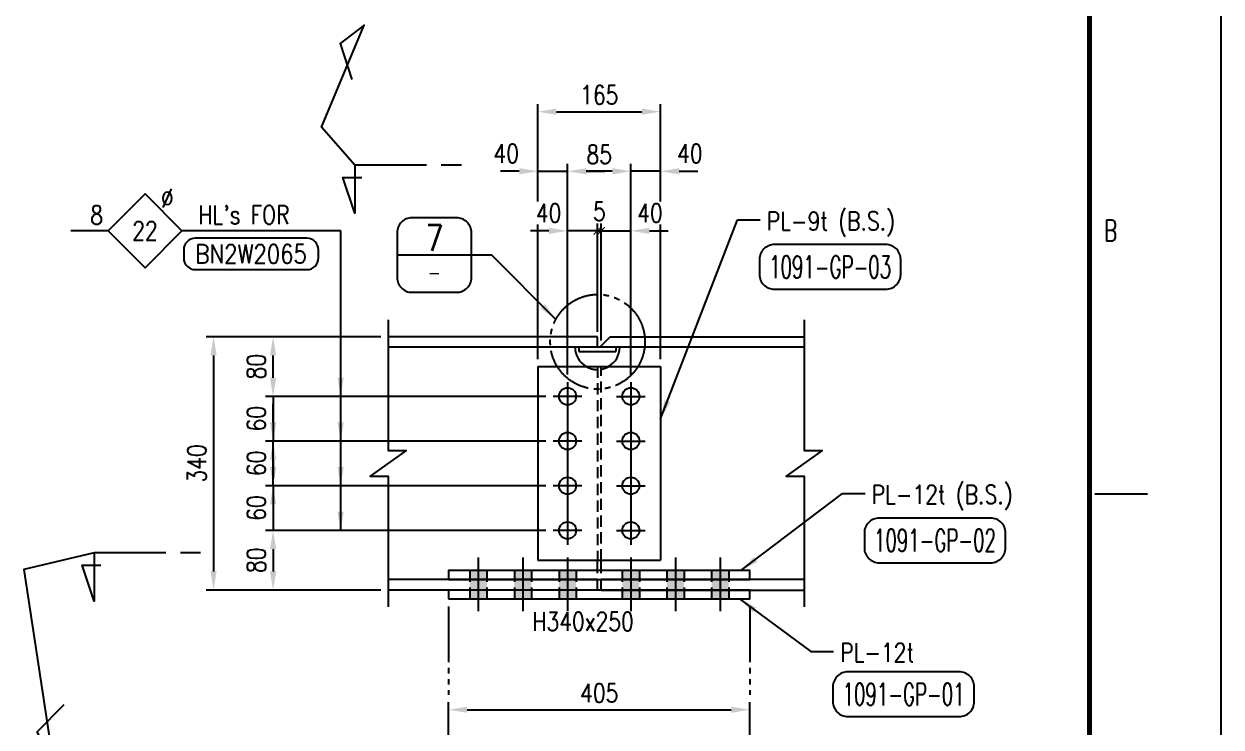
# Model space of a CAD drawing. Header units: millimetres. Extents: x 0 to 232280, y -26939 to 23794.
# Drawn here: x 82687 to 89121, y -10487 to -6711 of the extents above; entities that cross this region are included whole.
import ezdxf
from ezdxf.enums import TextEntityAlignment as Align

# ---------------------------------------------------------------- set-up
doc = ezdxf.new("R2010")
doc.units = ezdxf.units.MM
doc.header["$LTSCALE"] = 30
for name, pattern in [('JNK-CENTER', [34, 30, -1.5, 1, -1.5]), ('JNK-HIDDEN', [3, 2, -1]), ('JNK-PHANTOM', [15, 10, -1, 1, -1, 1, -1])]:
    doc.linetypes.add(name, pattern=pattern)
for name, color, linetype in [('CEN-R', 1, 'JNK-CENTER'), ('CON-C', 4, 'Continuous'), ('CON-G', 3, 'Continuous'), ('CON-W', 7, 'Continuous'), ('CON-Y', 2, 'Continuous'), ('Dim-W', 7, 'Continuous'), ('HID-Y', 2, 'JNK-HIDDEN'), ('PHA-M', 6, 'JNK-PHANTOM'), ('STL-OBJT', 7, 'Continuous')]:
    doc.layers.add(name, color=color, linetype=linetype)
doc.styles.add('ROMANS', font='ROMANS.shx', dxfattribs={"width": 0.8})
doc.styles.add('SIMPLEX', font='simplex.shx', dxfattribs={"width": 0.8})
doc.dimstyles.new('DIM40', dxfattribs={"dimscale": 40, "dimtxt": 2.5, "dimasz": 2.5, "dimexe": 1, "dimexo": 1, "dimgap": 1, "dimtad": 1, "dimdec": 0, "dimdsep": 46, "dimtxsty": 'SIMPLEX', "dimcen": 0, "dimclrd": 7, "dimclre": 7, "dimclrt": 2, "dimadec": 1, "dimazin": 2, "dimtfac": 1, "dimtdec": 0, "dimtix": 1, "dimtmove": 2, "dimatfit": 2, "dimfxl": 1, "dimtolj": 1, "dimtzin": 0, "dimarcsym": 1})
doc.dimstyles.new('DIM40x4', dxfattribs={"dimscale": 40, "dimtxt": 2.5, "dimasz": 2.5, "dimexe": 1, "dimexo": 1, "dimgap": 1, "dimtad": 1, "dimdec": 1, "dimlfac": 0.25, "dimdsep": 46, "dimtxsty": 'SIMPLEX', "dimcen": 2.5, "dimclrd": 7, "dimclre": 7, "dimclrt": 2, "dimadec": 1, "dimazin": 2, "dimtfac": 1, "dimtdec": 1, "dimtmove": 2, "dimatfit": 3, "dimfxl": 1, "dimtfill": 1, "dimtolj": 1, "dimtzin": 0, "dimarcsym": 1})

# ---------------------------------------------------------------- blocks, each defined once
blk = doc.blocks.new('TITLE')
at = {"color": 7}
for p, q in [((841, 0), (841, 594.85)), ((824.02, 442.6), (831.1, 442.6))]:
    blk.add_line(p, q, dxfattribs=at)
at = {"color": 7, "const_width": 0.707}
blk.add_lwpolyline([(823.32, 17.33), (823.32, 577.17)], dxfattribs=at)
at = {"color": 7, "style": 'ROMANS', "width": 0.7}
blk.add_text('B', height=2.83, dxfattribs=at).set_placement((826.15, 477.97), align=Align.MIDDLE)
blk = doc.blocks.new('*D2884')
at = {"layer": 'DEFPOINTS', "color": 0, "transparency": 16777216}
for p in [(85608.9, -7502.4), (85448.9, -8551.2), (85608.9, -8634.5)]:
    blk.add_point(p, dxfattribs=at)
at = {"layer": 'Dim-W', "color": 7, "lineweight": -2, "transparency": 16777216}
for p, q in [((85448.9, -8511.2), (85448.9, -7462.4)), ((85608.9, -8594.5), (85608.9, -7462.4)), ((85348.9, -7502.4), (85248.9, -7502.4)), ((85448.9, -7502.4), (85608.9, -7502.4)), ((85708.9, -7502.4), (85808.9, -7502.4))]:
    blk.add_line(p, q, dxfattribs=at)
at = {"layer": 'Dim-W', "color": 7, "transparency": 16777216}
blk.add_solid([(85708.9, -7485.7), (85708.9, -7519), (85608.9, -7502.4)], dxfattribs=at)
at = {"layer": 'Dim-W', "color": 2, "transparency": 16777216, "insert": (85278.8, -7407.1), "char_height": 100, "attachment_point": 5, "style": 'SIMPLEX', "bg_fill": 3, "box_fill_scale": 1.1, "bg_fill_color": 256, "bg_fill_true_color": 13158600, "bg_fill_transparency": 0}
blk.add_mtext('\\A1;40', dxfattribs=at)
at = {"layer": 'Dim-W', "color": 7, "transparency": 16777216}
blk.add_solid([(85348.9, -7485.7), (85348.9, -7519), (85448.9, -7502.4)], dxfattribs=at)
blk = doc.blocks.new('*D2885')
at = {"layer": 'DEFPOINTS', "color": 0, "transparency": 16777216}
for p in [(85608.9, -7502.4), (85608.9, -8634.5), (85948.9, -8634.5)]:
    blk.add_point(p, dxfattribs=at)
at = {"layer": 'Dim-W', "color": 7, "lineweight": -2, "transparency": 16777216}
for p, q in [((85608.9, -8594.5), (85608.9, -7462.4)), ((85948.9, -8594.5), (85948.9, -7462.4)), ((85848.9, -7502.4), (85708.9, -7502.4))]:
    blk.add_line(p, q, dxfattribs=at)
at = {"layer": 'Dim-W', "color": 7, "transparency": 16777216}
for points in [[(85708.9, -7485.7), (85708.9, -7519), (85608.9, -7502.4)], [(85848.9, -7485.7), (85848.9, -7519), (85948.9, -7502.4)]]:
    blk.add_solid(points, dxfattribs=at)
at = {"layer": 'Dim-W', "color": 2, "transparency": 16777216, "insert": (85778.9, -7412.4), "char_height": 100, "attachment_point": 5, "style": 'SIMPLEX', "bg_fill": 3, "box_fill_scale": 1.1, "bg_fill_color": 256, "bg_fill_true_color": 13158600, "bg_fill_transparency": 0}
blk.add_mtext('\\A1;85', dxfattribs=at)
blk = doc.blocks.new('*D2886')
at = {"layer": 'DEFPOINTS', "color": 0, "transparency": 16777216}
for p in [(85948.9, -7502.4), (86108.9, -8551.2), (85948.9, -8634.5)]:
    blk.add_point(p, dxfattribs=at)
at = {"layer": 'Dim-W', "color": 7, "lineweight": -2, "transparency": 16777216}
for p, q in [((85948.9, -8594.5), (85948.9, -7462.4)), ((86108.9, -8511.2), (86108.9, -7462.4)), ((85848.9, -7502.4), (85748.9, -7502.4)), ((86108.9, -7502.4), (85948.9, -7502.4)), ((86208.9, -7502.4), (86308.9, -7502.4))]:
    blk.add_line(p, q, dxfattribs=at)
at = {"layer": 'Dim-W', "color": 7, "transparency": 16777216}
blk.add_solid([(85848.9, -7485.7), (85848.9, -7519), (85948.9, -7502.4)], dxfattribs=at)
at = {"layer": 'Dim-W', "color": 2, "transparency": 16777216, "insert": (86265.9, -7407.1), "char_height": 100, "attachment_point": 5, "style": 'SIMPLEX', "bg_fill": 3, "box_fill_scale": 1.1, "bg_fill_color": 256, "bg_fill_true_color": 13158600, "bg_fill_transparency": 0}
blk.add_mtext('\\A1;40', dxfattribs=at)
at = {"layer": 'Dim-W', "color": 7, "transparency": 16777216}
blk.add_solid([(86208.9, -7485.7), (86208.9, -7519), (86108.9, -7502.4)], dxfattribs=at)
blk = doc.blocks.new('_ArchTick')
at = {"color": 0, "linetype": 'ByBlock', "const_width": 0.15}
blk.add_lwpolyline([(-0.5, -0.5), (0.5, 0.5)], dxfattribs=at)
blk = doc.blocks.new('*D2887')
at = {"layer": 'DEFPOINTS', "color": 0, "transparency": 16777216}
for p in [(85768.9, -7822.4), (85768.9, -8405.1), (85788.9, -8451.9)]:
    blk.add_point(p, dxfattribs=at)
at = {"layer": 'Dim-W', "color": 7, "lineweight": -2, "transparency": 16777216}
for p, q in [((85768.9, -8365.1), (85768.9, -7782.4)), ((85788.9, -8411.9), (85788.9, -7782.4)), ((85768.9, -7822.4), (85728.9, -7822.4)), ((85788.9, -7822.4), (85768.9, -7822.4)), ((85788.9, -7822.4), (85828.9, -7822.4))]:
    blk.add_line(p, q, dxfattribs=at)
at = {"layer": 'Dim-W', "color": 2, "transparency": 16777216, "insert": (85780, -7717.8), "char_height": 100, "attachment_point": 5, "style": 'SIMPLEX', "bg_fill": 3, "box_fill_scale": 1.1, "bg_fill_color": 256, "bg_fill_true_color": 13158600, "bg_fill_transparency": 0}
blk.add_mtext('\\A1;5', dxfattribs=at)
at = {"layer": 'Dim-W', "color": 7, "lineweight": -2, "transparency": 16777216, "xscale": 40, "yscale": 40, "zscale": 40}
blk.add_blockref('_ArchTick', (85768.9, -7822.4), dxfattribs=at)
at = {"layer": 'Dim-W', "color": 7, "lineweight": -2, "transparency": 16777216, "xscale": 40, "yscale": 40, "zscale": 40, "rotation": 180}
blk.add_blockref('_ArchTick', (85788.9, -7822.4), dxfattribs=at)
blk = doc.blocks.new('*D2888')
at = {"layer": 'DEFPOINTS', "color": 0, "transparency": 16777216}
for p in [(86108.9, -7182.4), (85448.9, -8551.2), (86108.9, -8551.2)]:
    blk.add_point(p, dxfattribs=at)
at = {"layer": 'Dim-W', "color": 7, "lineweight": -2, "transparency": 16777216}
for p, q in [((85448.9, -8511.2), (85448.9, -7142.4)), ((85548.9, -7182.4), (86008.9, -7182.4)), ((86108.9, -8511.2), (86108.9, -7142.4))]:
    blk.add_line(p, q, dxfattribs=at)
at = {"layer": 'Dim-W', "color": 7, "transparency": 16777216}
for points in [[(85548.9, -7165.7), (85548.9, -7199), (85448.9, -7182.4)], [(86008.9, -7165.7), (86008.9, -7199), (86108.9, -7182.4)]]:
    blk.add_solid(points, dxfattribs=at)
at = {"layer": 'Dim-W', "color": 2, "transparency": 16777216, "insert": (85778.9, -7092.4), "char_height": 100, "attachment_point": 5, "style": 'SIMPLEX', "bg_fill": 3, "box_fill_scale": 1.1, "bg_fill_color": 256, "bg_fill_true_color": 13158600, "bg_fill_transparency": 0}
blk.add_mtext('\\A1;165', dxfattribs=at)
blk = doc.blocks.new('*D2889')
at = {"layer": 'DEFPOINTS', "color": 0, "transparency": 16777216}
for p in [(84026, -8391.2), (84644.9, -8391.2), (85532.3, -8711.2)]:
    blk.add_point(p, dxfattribs=at)
at = {"layer": 'Dim-W', "color": 7, "lineweight": -2, "transparency": 16777216}
for p, q in [((84604.9, -8391.2), (83986, -8391.2)), ((84026, -8611.2), (84026, -8491.2)), ((85492.3, -8711.2), (83986, -8711.2))]:
    blk.add_line(p, q, dxfattribs=at)
at = {"layer": 'Dim-W', "color": 7, "transparency": 16777216}
for points in [[(84009.3, -8491.2), (84042.7, -8491.2), (84026, -8391.2)], [(84009.3, -8611.2), (84042.7, -8611.2), (84026, -8711.2)]]:
    blk.add_solid(points, dxfattribs=at)
at = {"layer": 'Dim-W', "color": 2, "transparency": 16777216, "insert": (83936, -8551.2), "char_height": 100, "attachment_point": 5, "rotation": 90, "style": 'SIMPLEX', "bg_fill": 3, "box_fill_scale": 1.1, "bg_fill_color": 256, "bg_fill_true_color": 13158600, "bg_fill_transparency": 0}
blk.add_mtext('\\A1;80', dxfattribs=at)
blk = doc.blocks.new('*D2890')
at = {"layer": 'DEFPOINTS', "color": 0, "transparency": 16777216}
for p in [(85532.3, -8711.2), (84026, -8951.2), (85532.3, -8951.2)]:
    blk.add_point(p, dxfattribs=at)
at = {"layer": 'Dim-W', "color": 7, "lineweight": -2, "transparency": 16777216}
for p, q in [((84026, -8611.2), (84026, -8511.2)), ((85492.3, -8711.2), (83986, -8711.2)), ((84026, -8711.2), (84026, -8951.2)), ((85492.3, -8951.2), (83986, -8951.2)), ((84026, -9051.2), (84026, -9151.2))]:
    blk.add_line(p, q, dxfattribs=at)
at = {"layer": 'Dim-W', "color": 7, "transparency": 16777216}
for points in [[(84009.3, -8611.2), (84042.7, -8611.2), (84026, -8711.2)], [(84009.3, -9051.2), (84042.7, -9051.2), (84026, -8951.2)]]:
    blk.add_solid(points, dxfattribs=at)
at = {"layer": 'Dim-W', "color": 2, "transparency": 16777216, "insert": (83936, -8831.2), "char_height": 100, "attachment_point": 5, "rotation": 90, "style": 'SIMPLEX', "bg_fill": 3, "box_fill_scale": 1.1, "bg_fill_color": 256, "bg_fill_true_color": 13158600, "bg_fill_transparency": 0}
blk.add_mtext('\\A1;60', dxfattribs=at)
blk = doc.blocks.new('*D2891')
at = {"layer": 'DEFPOINTS', "color": 0, "transparency": 16777216}
for p in [(85532.3, -9431.2), (84026, -9751.2), (84644.9, -9751.2)]:
    blk.add_point(p, dxfattribs=at)
at = {"layer": 'Dim-W', "color": 7, "lineweight": -2, "transparency": 16777216}
for p, q in [((85492.3, -9431.2), (83986, -9431.2)), ((84026, -9531.2), (84026, -9651.2)), ((84604.9, -9751.2), (83986, -9751.2))]:
    blk.add_line(p, q, dxfattribs=at)
at = {"layer": 'Dim-W', "color": 7, "transparency": 16777216}
for points in [[(84009.3, -9531.2), (84042.7, -9531.2), (84026, -9431.2)], [(84009.3, -9651.2), (84042.7, -9651.2), (84026, -9751.2)]]:
    blk.add_solid(points, dxfattribs=at)
at = {"layer": 'Dim-W', "color": 2, "transparency": 16777216, "insert": (83936, -9591.2), "char_height": 100, "attachment_point": 5, "rotation": 90, "style": 'SIMPLEX', "bg_fill": 3, "box_fill_scale": 1.1, "bg_fill_color": 256, "bg_fill_true_color": 13158600, "bg_fill_transparency": 0}
blk.add_mtext('\\A1;80', dxfattribs=at)
blk = doc.blocks.new('*D2892')
at = {"layer": 'DEFPOINTS', "color": 0, "transparency": 16777216}
for p in [(84026, -8951.2), (85532.3, -8951.2), (85532.3, -9191.2)]:
    blk.add_point(p, dxfattribs=at)
at = {"layer": 'Dim-W', "color": 7, "lineweight": -2, "transparency": 16777216}
for p, q in [((84026, -8851.2), (84026, -8751.2)), ((85492.3, -8951.2), (83986, -8951.2)), ((84026, -9191.2), (84026, -8951.2)), ((85492.3, -9191.2), (83986, -9191.2)), ((84026, -9291.2), (84026, -9391.2))]:
    blk.add_line(p, q, dxfattribs=at)
at = {"layer": 'Dim-W', "color": 7, "transparency": 16777216}
for points in [[(84009.3, -8851.2), (84042.7, -8851.2), (84026, -8951.2)], [(84009.3, -9291.2), (84042.7, -9291.2), (84026, -9191.2)]]:
    blk.add_solid(points, dxfattribs=at)
at = {"layer": 'Dim-W', "color": 2, "transparency": 16777216, "insert": (83936, -9071.2), "char_height": 100, "attachment_point": 5, "rotation": 90, "style": 'SIMPLEX', "bg_fill": 3, "box_fill_scale": 1.1, "bg_fill_color": 256, "bg_fill_true_color": 13158600, "bg_fill_transparency": 0}
blk.add_mtext('\\A1;60', dxfattribs=at)
blk = doc.blocks.new('*D2893')
at = {"layer": 'DEFPOINTS', "color": 0, "transparency": 16777216}
for p in [(85532.3, -9191.2), (84026, -9431.2), (85532.3, -9431.2)]:
    blk.add_point(p, dxfattribs=at)
at = {"layer": 'Dim-W', "color": 7, "lineweight": -2, "transparency": 16777216}
for p, q in [((84026, -9091.2), (84026, -8991.2)), ((85492.3, -9191.2), (83986, -9191.2)), ((84026, -9191.2), (84026, -9431.2)), ((85492.3, -9431.2), (83986, -9431.2)), ((84026, -9531.2), (84026, -9631.2))]:
    blk.add_line(p, q, dxfattribs=at)
at = {"layer": 'Dim-W', "color": 7, "transparency": 16777216}
for points in [[(84009.3, -9091.2), (84042.7, -9091.2), (84026, -9191.2)], [(84009.3, -9531.2), (84042.7, -9531.2), (84026, -9431.2)]]:
    blk.add_solid(points, dxfattribs=at)
at = {"layer": 'Dim-W', "color": 2, "transparency": 16777216, "insert": (83936, -9311.2), "char_height": 100, "attachment_point": 5, "rotation": 90, "style": 'SIMPLEX', "bg_fill": 3, "box_fill_scale": 1.1, "bg_fill_color": 256, "bg_fill_true_color": 13158600, "bg_fill_transparency": 0}
blk.add_mtext('\\A1;60', dxfattribs=at)
blk = doc.blocks.new('BOLTHOLE')
at = {"layer": 'CON-W'}
blk.add_line((25.7, 0), (9.9, 0), dxfattribs=at)
blk.add_lwpolyline([(0, 0), (4.95, 4.95), (9.9, 0), (4.95, -4.95)], close=True, dxfattribs=at)
at = {"layer": 'CON-Y', "style": 'SIMPLEX', "width": 0.8}
for s, p in [('%%C', (8.81, 3.12)), ("HL's FOR", (24.37, 0.9))]:
    blk.add_text(s, height=2.5, dxfattribs=at).set_placement(p, align=Align.RIGHT)
blk.add_attdef('4', text='', height=2.5, dxfattribs=at).set_placement((-0.69, 0.87), align=Align.RIGHT)
blk.add_attdef('22', text='', height=2.5, dxfattribs=at).set_placement((4.95, 0), align=Align.MIDDLE_CENTER)
blk = doc.blocks.new('boltmark')
at = {"layer": 'CON-Y'}
blk.add_lwpolyline([(0, -4.2), (15, -4.2, 0.414214), (16.56, -2.64), (16.56, -1.56, 0.414214), (15, 0), (0, 0, 0.414214), (-1.56, -1.56), (-1.56, -2.64, 0.414214)], format="xyb", close=True, dxfattribs=at)
at = {"layer": 'CON-G', "style": 'SIMPLEX', "width": 0.802523}
blk.add_attdef('BN2W1650', text='', height=2.5, dxfattribs=at).set_placement((0, -3.35), (15, -3.35), align=Align.FIT)
blk = doc.blocks.new('DUCT-TAG')
at = {"layer": 'CON-G'}
blk.add_lwpolyline([(-9.49, -1), (-9.49, 1, -0.414214), (-7.49, 3), (7.49, 3, -0.414214), (9.49, 1), (9.49, -1, -0.414214), (7.49, -3), (-7.49, -3, -0.414214)], format="xyb", close=True, dxfattribs=at)
at = {"layer": 'CON-G', "style": 'SIMPLEX', "width": 1.246304}
blk.add_attdef('NAME', text='', height=3, dxfattribs=at).set_placement((-8.19, -1.5), (8.19, -1.5), align=Align.FIT)
at = {"layer": 'CON-Y', "style": 'SIMPLEX'}
blk.add_attdef('ELEVATION', text='', height=2, dxfattribs=at).set_placement((0, -6.02), align=Align.CENTER)
blk = doc.blocks.new('*D2899')
at = {"layer": 'DEFPOINTS', "color": 0, "transparency": 16777216}
for p in [(86588.9, -10394.2), (84968.9, -11407), (86588.9, -11407)]:
    blk.add_point(p, dxfattribs=at)
at = {"layer": 'Dim-W', "color": 7, "lineweight": -2, "transparency": 16777216}
for p, q in [((84968.9, -11367), (84968.9, -10354.2)), ((86588.9, -11367), (86588.9, -10354.2)), ((85068.9, -10394.2), (86488.9, -10394.2))]:
    blk.add_line(p, q, dxfattribs=at)
at = {"layer": 'Dim-W', "color": 7, "transparency": 16777216}
for points in [[(85068.9, -10377.5), (85068.9, -10410.8), (84968.9, -10394.2)], [(86488.9, -10377.5), (86488.9, -10410.8), (86588.9, -10394.2)]]:
    blk.add_solid(points, dxfattribs=at)
at = {"layer": 'Dim-W', "color": 2, "transparency": 16777216, "insert": (85778.9, -10304.2), "char_height": 100, "attachment_point": 5, "style": 'SIMPLEX', "bg_fill": 3, "box_fill_scale": 1.1, "bg_fill_color": 256, "bg_fill_true_color": 13158600, "bg_fill_transparency": 0}
blk.add_mtext('\\A1;405', dxfattribs=at)
blk = doc.blocks.new('SECMARK4')
at = {"layer": 'CON-C'}
blk.add_line((0, 0), (-2.72, 0), dxfattribs=at)
blk.add_lwpolyline([(-4.67, 0), (-14.32, 0), (-14.32, -6.45), (-15.93, -1.66), (-13.39, -1.66)], dxfattribs=at)
at = {"layer": 'CON-C', "style": 'SIMPLEX', "width": 0.8}
blk.add_attdef('TAG', text='', height=3.5, dxfattribs=at).set_placement((-7.82, -4.86), align=Align.CENTER)
blk = doc.blocks.new('*D2910')
at = {"layer": 'DEFPOINTS', "color": 0, "transparency": 16777216}
for p in [(85788.9, -7822.4), (85948.9, -7822.4), (85948.9, -8634.5)]:
    blk.add_point(p, dxfattribs=at)
at = {"layer": 'Dim-W', "color": 7, "lineweight": -2, "transparency": 16777216}
for p, q in [((85948.9, -8594.5), (85948.9, -7782.4)), ((85788.9, -7822.4), (85688.9, -7822.4)), ((85788.9, -7822.4), (85948.9, -7822.4)), ((86048.9, -7822.4), (86148.9, -7822.4))]:
    blk.add_line(p, q, dxfattribs=at)
at = {"layer": 'Dim-W', "color": 2, "transparency": 16777216, "insert": (86051.1, -7726.5), "char_height": 100, "attachment_point": 5, "style": 'SIMPLEX', "bg_fill": 3, "box_fill_scale": 1.1, "bg_fill_color": 256, "bg_fill_true_color": 13158600, "bg_fill_transparency": 0}
blk.add_mtext('\\A1;40', dxfattribs=at)
at = {"layer": 'Dim-W', "color": 7, "transparency": 16777216}
blk.add_solid([(86048.9, -7805.7), (86048.9, -7839), (85948.9, -7822.4)], dxfattribs=at)
blk = doc.blocks.new('_None')
blk = doc.blocks.new('*D2911')
at = {"layer": 'DEFPOINTS', "color": 0, "transparency": 16777216}
for p in [(85608.9, -7822.4), (85768.9, -7822.4), (85608.9, -8634.5)]:
    blk.add_point(p, dxfattribs=at)
at = {"layer": 'Dim-W', "color": 7, "lineweight": -2, "transparency": 16777216}
for p, q in [((85608.9, -8594.5), (85608.9, -7782.4)), ((85508.9, -7822.4), (85408.9, -7822.4)), ((85768.9, -7822.4), (85608.9, -7822.4)), ((85768.9, -7822.4), (85868.9, -7822.4))]:
    blk.add_line(p, q, dxfattribs=at)
at = {"layer": 'Dim-W', "color": 2, "transparency": 16777216, "insert": (85506.7, -7726.5), "char_height": 100, "attachment_point": 5, "style": 'SIMPLEX', "bg_fill": 3, "box_fill_scale": 1.1, "bg_fill_color": 256, "bg_fill_true_color": 13158600, "bg_fill_transparency": 0}
blk.add_mtext('\\A1;40', dxfattribs=at)
at = {"layer": 'Dim-W', "color": 7, "transparency": 16777216}
blk.add_solid([(85508.9, -7805.7), (85508.9, -7839), (85608.9, -7822.4)], dxfattribs=at)
blk = doc.blocks.new('det-tag')
at = {"layer": 'CON-Y'}
blk.add_line((5, 0), (-5, 0), dxfattribs=at)
blk.add_lwpolyline([(-3, -5), (3, -5, 0.414214), (5, -3), (5, 3, 0.414214), (3, 5), (-3, 5, 0.414214), (-5, 3), (-5, -3, 0.414214)], format="xyb", close=True, dxfattribs=at)
at = {"layer": 'CON-G', "style": 'SIMPLEX', "width": 0.8}
blk.add_attdef('TAG', text='', height=3.5, dxfattribs=at).set_placement((0.02, 0.58), align=Align.CENTER)
at = {"layer": 'CON-Y', "style": 'SIMPLEX', "width": 0.8}
blk.add_attdef('-8888', text='', height=2, dxfattribs=at).set_placement((0, -3.34), align=Align.CENTER)
blk = doc.blocks.new('*D2865')
at = {"layer": 'DEFPOINTS', "color": 0, "transparency": 16777216}
for p in [(84026, -8391.2), (83706, -9751.2), (84026, -9751.2)]:
    blk.add_point(p, dxfattribs=at)
at = {"layer": 'Dim-W', "color": 7, "lineweight": -2, "transparency": 16777216}
for p, q in [((83986, -8391.2), (83666, -8391.2)), ((83706, -8491.2), (83706, -9651.2)), ((83986, -9751.2), (83666, -9751.2))]:
    blk.add_line(p, q, dxfattribs=at)
at = {"layer": 'Dim-W', "color": 7, "transparency": 16777216}
for points in [[(83689.3, -8491.2), (83722.7, -8491.2), (83706, -8391.2)], [(83689.3, -9651.2), (83722.7, -9651.2), (83706, -9751.2)]]:
    blk.add_solid(points, dxfattribs=at)
at = {"layer": 'Dim-W', "color": 2, "transparency": 16777216, "insert": (83616, -9071.2), "char_height": 100, "attachment_point": 5, "rotation": 90, "style": 'SIMPLEX', "bg_fill": 3, "box_fill_scale": 1.1, "bg_fill_color": 256, "bg_fill_true_color": 13158600, "bg_fill_transparency": 0}
blk.add_mtext('\\A1;340', dxfattribs=at)

msp = doc.modelspace()

# ---------------------------------------------------------------- hatches: boundary and pattern name
at = {"layer": 'CON-W'}
h = msp.add_hatch(color=256, dxfattribs=at)
h.paths.add_polyline_path([(85128.92, -9751.16), (85128.92, -9799.16), (85082.92, -9799.16), (85082.92, -9751.16)])
h.paths.add_polyline_path([(85174.92, -9751.16), (85174.92, -9799.16), (85128.92, -9799.16), (85128.92, -9751.16)])
h.paths.add_polyline_path([(85174.92, -9751.16), (85128.92, -9751.16), (85128.92, -9695.16), (85174.92, -9695.16)])
h.paths.add_polyline_path([(85128.92, -9751.16), (85082.92, -9751.16), (85082.92, -9695.16), (85128.92, -9695.16)])
h.paths.add_polyline_path([(85128.92, -9695.16), (85082.92, -9695.16), (85082.92, -9647.16), (85128.92, -9647.16)])
h.paths.add_polyline_path([(85174.92, -9695.16), (85128.92, -9695.16), (85128.92, -9647.16), (85174.92, -9647.16)])
h = msp.add_hatch(color=256, dxfattribs=at)
h.paths.add_polyline_path([(85368.92, -9751.16), (85368.92, -9799.16), (85322.92, -9799.16), (85322.92, -9751.16)])
h.paths.add_polyline_path([(85414.92, -9751.16), (85414.92, -9799.16), (85368.92, -9799.16), (85368.92, -9751.16)])
h.paths.add_polyline_path([(85414.92, -9751.16), (85368.92, -9751.16), (85368.92, -9695.16), (85414.92, -9695.16)])
h.paths.add_polyline_path([(85368.92, -9751.16), (85322.92, -9751.16), (85322.92, -9695.16), (85368.92, -9695.16)])
h.paths.add_polyline_path([(85368.92, -9695.16), (85322.92, -9695.16), (85322.92, -9647.16), (85368.92, -9647.16)])
h.paths.add_polyline_path([(85414.92, -9695.16), (85368.92, -9695.16), (85368.92, -9647.16), (85414.92, -9647.16)])
h = msp.add_hatch(color=256, dxfattribs=at)
h.paths.add_polyline_path([(85608.92, -9751.16), (85608.92, -9799.16), (85562.92, -9799.16), (85562.92, -9751.16)])
h.paths.add_polyline_path([(85654.92, -9751.16), (85654.92, -9799.16), (85608.92, -9799.16), (85608.92, -9751.16)])
h.paths.add_polyline_path([(85654.92, -9751.16), (85608.92, -9751.16), (85608.92, -9695.16), (85654.92, -9695.16)])
h.paths.add_polyline_path([(85608.92, -9751.16), (85562.92, -9751.16), (85562.92, -9695.16), (85608.92, -9695.16)])
h.paths.add_polyline_path([(85608.92, -9695.16), (85562.92, -9695.16), (85562.92, -9647.16), (85608.92, -9647.16)])
h.paths.add_polyline_path([(85654.92, -9695.16), (85608.92, -9695.16), (85608.92, -9647.16), (85654.92, -9647.16)])
h = msp.add_hatch(color=256, dxfattribs=at)
h.paths.add_polyline_path([(85948.92, -9751.16), (85948.92, -9799.16), (85902.92, -9799.16), (85902.92, -9751.16)])
h.paths.add_polyline_path([(85994.92, -9751.16), (85994.92, -9799.16), (85948.92, -9799.16), (85948.92, -9751.16)])
h.paths.add_polyline_path([(85994.92, -9751.16), (85948.92, -9751.16), (85948.92, -9695.16), (85994.92, -9695.16)])
h.paths.add_polyline_path([(85948.92, -9751.16), (85902.92, -9751.16), (85902.92, -9695.16), (85948.92, -9695.16)])
h.paths.add_polyline_path([(85948.92, -9695.16), (85902.92, -9695.16), (85902.92, -9647.16), (85948.92, -9647.16)])
h.paths.add_polyline_path([(85994.92, -9695.16), (85948.92, -9695.16), (85948.92, -9647.16), (85994.92, -9647.16)])
h = msp.add_hatch(color=256, dxfattribs=at)
h.paths.add_polyline_path([(86188.92, -9751.16), (86188.92, -9799.16), (86142.92, -9799.16), (86142.92, -9751.16)])
h.paths.add_polyline_path([(86234.92, -9751.16), (86234.92, -9799.16), (86188.92, -9799.16), (86188.92, -9751.16)])
h.paths.add_polyline_path([(86234.92, -9751.16), (86188.92, -9751.16), (86188.92, -9695.16), (86234.92, -9695.16)])
h.paths.add_polyline_path([(86188.92, -9751.16), (86142.92, -9751.16), (86142.92, -9695.16), (86188.92, -9695.16)])
h.paths.add_polyline_path([(86188.92, -9695.16), (86142.92, -9695.16), (86142.92, -9647.16), (86188.92, -9647.16)])
h.paths.add_polyline_path([(86234.92, -9695.16), (86188.92, -9695.16), (86188.92, -9647.16), (86234.92, -9647.16)])
h = msp.add_hatch(color=256, dxfattribs=at)
h.paths.add_polyline_path([(86428.92, -9751.16), (86428.92, -9799.16), (86382.92, -9799.16), (86382.92, -9751.16)])
h.paths.add_polyline_path([(86474.92, -9751.16), (86474.92, -9799.16), (86428.92, -9799.16), (86428.92, -9751.16)])
h.paths.add_polyline_path([(86474.92, -9751.16), (86428.92, -9751.16), (86428.92, -9695.16), (86474.92, -9695.16)])
h.paths.add_polyline_path([(86428.92, -9751.16), (86382.92, -9751.16), (86382.92, -9695.16), (86428.92, -9695.16)])
h.paths.add_polyline_path([(86428.92, -9695.16), (86382.92, -9695.16), (86382.92, -9647.16), (86428.92, -9647.16)])
h.paths.add_polyline_path([(86474.92, -9695.16), (86428.92, -9695.16), (86428.92, -9647.16), (86474.92, -9647.16)])

# ---------------------------------------------------------------- linework, layer by layer
at = {"layer": 'CEN-R'}
for p, q in [((85608.92, -8634.5), (85608.92, -9507.83)), ((85948.92, -8634.5), (85948.92, -9507.83)), ((85685.59, -8711.16), (85532.25, -8711.16)), ((85685.59, -8711.16), (85532.25, -8711.16)), ((85872.25, -8711.16), (86025.59, -8711.16)), ((85872.25, -8711.16), (86025.59, -8711.16)), ((85685.59, -8951.16), (85532.25, -8951.16)), ((85872.25, -8951.16), (86025.59, -8951.16)), ((85685.59, -9191.16), (85532.25, -9191.16)), ((85872.25, -9191.16), (86025.59, -9191.16)), ((85608.92, -9354.5), (85608.92, -9507.83)), ((85948.92, -9354.5), (85948.92, -9507.83)), ((85685.59, -9431.16), (85532.25, -9431.16)), ((85685.59, -9431.16), (85532.25, -9431.16)), ((85872.25, -9431.16), (86025.59, -9431.16)), ((85872.25, -9431.16), (86025.59, -9431.16)), ((85128.92, -9577.33), (85128.92, -9864.24)), ((85368.92, -9577.33), (85368.92, -9864.24)), ((85608.92, -9577.33), (85608.92, -9864.24)), ((85948.92, -9577.33), (85948.92, -9864.24)), ((86188.92, -9577.33), (86188.92, -9864.24)), ((86428.92, -9577.33), (86428.92, -9864.24))]:
    msp.add_line(p, q, dxfattribs=at)
at = {"layer": 'CON-C'}
for points in [[(84465.29, -7468.99), (84285.79, -7266.18), (84285.79, -7266.18), (84515.23, -6717.54), (84386.97, -6816.02), (84449.48, -7008.94)], [(83063.87, -9552.23), (82686.85, -9640.89), (82686.85, -9640.89), (82844.38, -10677.1), (82758.47, -10513.4), (82902.99, -10366.23)]]:
    msp.add_lwpolyline(points, dxfattribs=at)
at = {"layer": 'CON-G'}
for p, q in [((85768.92, -8391.16), (84644.87, -8391.16)), ((85838.62, -8391.16), (86880.42, -8391.16)), ((86880.42, -8447.16), (84644.87, -8447.16)), ((85448.92, -8551.16), (86108.92, -8551.16)), ((85448.92, -8551.16), (85448.92, -9591.16)), ((86108.92, -8551.16), (86108.92, -9591.16)), ((85448.92, -9591.16), (86108.92, -9591.16)), ((85768.92, -9647.16), (85768.92, -9591.16)), ((85788.92, -9647.16), (85788.92, -9591.16)), ((85768.92, -9695.16), (84644.87, -9695.16)), ((86880.42, -9695.16), (85788.92, -9695.16)), ((85768.92, -9751.16), (84644.87, -9751.16)), ((85788.92, -9751.16), (86880.42, -9751.16))]:
    msp.add_line(p, q, dxfattribs=at)
for points in [[(84968.92, -9695.16), (86588.92, -9695.16), (86588.92, -9647.16), (84968.92, -9647.16)], [(84968.92, -9799.16), (86588.92, -9799.16), (86588.92, -9751.16), (84968.92, -9751.16)]]:
    msp.add_lwpolyline(points, close=True, dxfattribs=at)
for centre in [(85608.92, -8711.16), (85948.92, -8711.16), (85608.92, -8951.16), (85948.92, -8951.16), (85608.92, -9191.16), (85948.92, -9191.16), (85608.92, -9431.16), (85948.92, -9431.16)]:
    msp.add_circle(centre, 46, dxfattribs=at)
at = {"layer": 'CON-W'}
msp.add_line((83139.56, -7822.37), (82939.56, -7822.37), dxfattribs=at)
for points in [[(84644.87, -8300.12), (84644.87, -9002.25), (84741.35, -9002.25), (84548.38, -9140.08), (84644.87, -9140.08), (84644.87, -9842.21)], [(86880.42, -8300.12), (86880.42, -9002.25), (86976.91, -9002.25), (86783.94, -9140.08), (86880.42, -9140.08), (86880.42, -9842.21)]]:
    msp.add_lwpolyline(points, dxfattribs=at)
at = {"layer": 'Dim-W'}
msp.add_line((84267.44, -7822.37), (84167.44, -7822.37), dxfattribs=at)
at = {"layer": 'HID-Y'}
for p, q in [((85768.92, -8551.16), (85768.92, -9591.16)), ((85788.92, -9591.16), (85788.92, -8551.16)), ((85082.92, -9647.16), (85082.92, -9799.16)), ((85174.92, -9647.16), (85174.92, -9799.16)), ((85322.92, -9647.16), (85322.92, -9799.16)), ((85414.92, -9647.16), (85414.92, -9799.16)), ((85562.92, -9647.16), (85562.92, -9799.16)), ((85654.92, -9647.16), (85654.92, -9799.16)), ((85768.92, -9751.16), (85768.92, -9647.16)), ((85788.92, -9751.16), (85788.92, -9647.16)), ((85902.92, -9647.16), (85902.92, -9799.16)), ((85994.92, -9647.16), (85994.92, -9799.16)), ((86142.92, -9647.16), (86142.92, -9799.16)), ((86234.92, -9647.16), (86234.92, -9799.16)), ((86382.92, -9647.16), (86382.92, -9799.16)), ((86474.92, -9647.16), (86474.92, -9799.16))]:
    msp.add_line(p, q, dxfattribs=at)

# ---------------------------------------------------------------- block references
at = {"linetype": 'ByBlock', "xscale": 39.99999999599994, "yscale": 39.99999999599994, "zscale": 39.99999999599994}
msp.add_blockref('TITLE', (55481.35, -26939.4), dxfattribs=at)
at = {"xscale": 40, "yscale": 40, "zscale": 40}
msp.add_blockref('BOLTHOLE', (83139.56, -7822.37), dxfattribs=at).add_auto_attribs({'4': '8', '22': '22'})
ref = msp.add_blockref('boltmark', (83607.95, -7862.37), dxfattribs=dict(xscale=40, yscale=40, zscale=40))
ref.add_attrib('BN2W1650', 'BN2W2065', dxfattribs={"layer": 'CON-G', "height": 100, "style": 'SIMPLEX', "width": 0.782585}).set_placement((83607.95, -7996.35), (84207.93, -7996.35), align=Align.FIT)
at = {"layer": 'CON-W', "xscale": 40, "yscale": 40, "zscale": 40}
for p in [(85037.96, -7468.99), (83636.54, -9552.23)]:
    msp.add_blockref('SECMARK4', p, dxfattribs=at)
at = {"layer": 'CON-Y', "xscale": 40, "yscale": 40, "zscale": 40}
msp.add_blockref('det-tag', (84892.44, -7952.47), dxfattribs=at).add_auto_attribs({'TAG': '7', '-8888': '-'})
at = {"layer": 'STL-OBJT'}
ref = msp.add_blockref('DUCT-TAG', (87020.04, -8016.01), dxfattribs=dict(at, xscale=-40, yscale=40, zscale=40))
ref.add_attrib('NAME', '1091-GP-03', dxfattribs={"layer": 'CON-G', "height": 120, "style": 'SIMPLEX', "width": 0.5733}).set_placement((86692.44, -8076.01), (87347.64, -8076.01), align=Align.FIT)
ref = msp.add_blockref('DUCT-TAG', (87583.65, -9484.74), dxfattribs=dict(at, xscale=-40, yscale=40, zscale=40))
ref.add_attrib('NAME', '1091-GP-02', dxfattribs={"layer": 'CON-G', "height": 120, "style": 'SIMPLEX', "width": 0.5733}).set_placement((87256.05, -9544.74), (87911.25, -9544.74), align=Align.FIT)
ref = msp.add_blockref('DUCT-TAG', (87414.74, -10310.64), dxfattribs=dict(at, xscale=-40, yscale=40, zscale=40))
ref.add_attrib('NAME', '1091-GP-01', dxfattribs={"layer": 'CON-G', "height": 120, "style": 'SIMPLEX', "width": 0.600314}).set_placement((87087.14, -10370.64), (87742.34, -10370.64), align=Align.FIT)

# ---------------------------------------------------------------- texts
at = {"layer": 'CON-Y', "style": 'SIMPLEX', "width": 0.8}
for s, p in [('PL-9t (B.S.)', (86679.31, -7819.48)), ('PL-12t (B.S.)', (87242.92, -9288.21)), ('H340x250', (85420.03, -9969.98)), ('PL-12t', (87074.01, -10137.05))]:
    msp.add_text(s, height=100, dxfattribs=at).set_placement(p)

# ---------------------------------------------------------------- leaders
at = {"layer": 'STL-OBJT'}
for points in [[(86540.25, -9647.16), (87086.04, -9232.76), (87207.89, -9232.76)], [(86533.52, -9799.16), (86917.14, -10081.6), (87038.99, -10081.6)]]:
    msp.add_leader(points, dimstyle='DIM40', dxfattribs=at)

# ---------------------------------------------------------------- next in the draw order: dimensions: what is measured, and where the dimension line sits
at = {"layer": 'Dim-W'}
dim = msp.add_linear_dim(base=(85608.92, -7502.37), p1=(85448.92, -8551.16), p2=(85608.92, -8634.5), dimstyle='DIM40x4', dxfattribs=at)
dim.commit()
dim.dimension.update_dxf_attribs({"geometry": '*D2884', "text_midpoint": (85278.84, -7407.14), "dimtype": 160})
dim = msp.add_linear_dim(base=(84025.99, -9751.16), p1=(85532.25, -9431.16), p2=(84644.87, -9751.16), angle=270, dimstyle='DIM40x4', override={"dimtmove": 0}, dxfattribs=at)
dim.commit()
dim.dimension.update_dxf_attribs({"geometry": '*D2891', "text_midpoint": (83935.99, -9591.16)})
dim = msp.add_linear_dim(base=(86588.92, -10394.17), p1=(84968.92, -11407), p2=(86588.92, -11407), dimstyle='DIM40x4', dxfattribs=at)
dim.commit()
dim.dimension.update_dxf_attribs({"geometry": '*D2899', "text_midpoint": (85778.92, -10304.17)})

# ---------------------------------------------------------------- next in the draw order: linework, layer by layer
at = {"layer": 'PHA-M'}
for p, q in [((84968.92, -9839.16), (84968.92, -10314.17)), ((86588.92, -9839.16), (86588.92, -10314.17))]:
    msp.add_line(p, q, dxfattribs=at)
at = {"layer": 'STL-OBJT'}
msp.add_line((85201.41, -7952.47), (85092.44, -7952.47), dxfattribs=at)

# ---------------------------------------------------------------- next in the draw order: dimensions: what is measured, and where the dimension line sits
at = {"layer": 'Dim-W'}
dim = msp.add_linear_dim(base=(85608.92, -7502.37), p1=(85948.92, -8634.5), p2=(85608.92, -8634.5), angle=180, dimstyle='DIM40x4', dxfattribs=at)
dim.commit()
dim.dimension.update_dxf_attribs({"geometry": '*D2885', "text_midpoint": (85778.92, -7412.37)})

# ---------------------------------------------------------------- next in the draw order: dimensions: what is measured, and where the dimension line sits
dim = msp.add_linear_dim(base=(85948.92, -7502.37), p1=(86108.92, -8551.16), p2=(85948.92, -8634.5), angle=180, dimstyle='DIM40x4', dxfattribs=at)
dim.commit()
dim.dimension.update_dxf_attribs({"geometry": '*D2886', "text_midpoint": (86265.93, -7407.14), "dimtype": 160})

# ---------------------------------------------------------------- next in the draw order: dimensions: what is measured, and where the dimension line sits
dim = msp.add_linear_dim(base=(85768.92, -7822.37), p1=(85788.92, -8451.89), p2=(85768.92, -8405.15), angle=180, dimstyle='DIM40x4', override={"dimasz": 1, "dimblk1": 'ArchTick', "dimblk2": 'ArchTick', "dimsah": 1}, dxfattribs=at)
dim.commit()
dim.dimension.update_dxf_attribs({"geometry": '*D2887', "text_midpoint": (85779.98, -7717.81), "dimtype": 160})

# ---------------------------------------------------------------- next in the draw order: dimensions: what is measured, and where the dimension line sits
dim = msp.add_linear_dim(base=(86108.92, -7182.37), p1=(85448.92, -8551.16), p2=(86108.92, -8551.16), dimstyle='DIM40x4', dxfattribs=at)
dim.commit()
dim.dimension.update_dxf_attribs({"geometry": '*D2888', "text_midpoint": (85778.92, -7092.37)})

# ---------------------------------------------------------------- next in the draw order: dimensions: what is measured, and where the dimension line sits
dim = msp.add_linear_dim(base=(84025.99, -8391.16), p1=(85532.25, -8711.16), p2=(84644.87, -8391.16), angle=90, dimstyle='DIM40x4', dxfattribs=at)
dim.commit()
dim.dimension.update_dxf_attribs({"geometry": '*D2889', "text_midpoint": (83935.99, -8551.16)})

# ---------------------------------------------------------------- next in the draw order: leaders
at = {"layer": 'STL-OBJT'}
msp.add_leader([(86108.92, -8831.16), (86522.43, -7764.02), (86644.28, -7764.02)], dimstyle='DIM40', dxfattribs=at)

# ---------------------------------------------------------------- next in the draw order: dimensions: what is measured, and where the dimension line sits
at = {"layer": 'Dim-W'}
dim = msp.add_linear_dim(base=(85948.92, -7822.37), p1=(85788.92, -7822.37), p2=(85948.92, -8634.5), dimstyle='DIM40x4', override={"dimblk1": 'None', "dimsah": 1}, dxfattribs=at)
dim.commit()
dim.dimension.update_dxf_attribs({"geometry": '*D2910', "text_midpoint": (86051.09, -7726.49), "dimtype": 160})
dim = msp.add_linear_dim(base=(84025.99, -8951.16), p1=(85532.25, -8711.16), p2=(85532.25, -8951.16), angle=270, dimstyle='DIM40x4', dxfattribs=at)
dim.commit()
dim.dimension.update_dxf_attribs({"geometry": '*D2890', "text_midpoint": (83935.99, -8831.16)})

# ---------------------------------------------------------------- next in the draw order: dimensions: what is measured, and where the dimension line sits
dim = msp.add_linear_dim(base=(85608.92, -7822.37), p1=(85768.92, -7822.37), p2=(85608.92, -8634.5), angle=180, dimstyle='DIM40x4', override={"dimblk1": 'None', "dimsah": 1}, dxfattribs=at)
dim.commit()
dim.dimension.update_dxf_attribs({"geometry": '*D2911', "text_midpoint": (85506.75, -7726.49), "dimtype": 160})
dim = msp.add_linear_dim(base=(84025.99, -8951.16), p1=(85532.25, -9191.16), p2=(85532.25, -8951.16), angle=90, dimstyle='DIM40x4', dxfattribs=at)
dim.commit()
dim.dimension.update_dxf_attribs({"geometry": '*D2892', "text_midpoint": (83935.99, -9071.16)})

# ---------------------------------------------------------------- next in the draw order: leaders
at = {"layer": 'STL-OBJT'}
msp.add_leader([(84389.28, -8711.16), (84389.28, -7822.37), (84267.44, -7822.37)], dimstyle='DIM40', dxfattribs=at)

# ---------------------------------------------------------------- next in the draw order: linework, layer by layer
at = {"layer": 'CON-G'}
for p, q in [((85768.92, -8447.16), (85768.92, -8391.16)), ((85788.92, -8439.16), (85838.62, -8391.16)), ((85668.92, -8447.16), (85668.92, -8471.16)), ((85668.92, -8471.16), (85868.92, -8471.16)), ((85788.92, -8447.16), (85788.92, -8439.16)), ((85868.92, -8447.16), (85868.92, -8471.16))]:
    msp.add_line(p, q, dxfattribs=at)
for start, end in [(180, 240.073565), (299.926435, 0)]:
    msp.add_arc((85768.92, -8447.16), 120, start, end, dxfattribs=at)
at = {"layer": 'HID-Y'}
for start, end in [(240.073565, 270), (279.594068, 299.926435)]:
    msp.add_arc((85768.92, -8447.16), 120, start, end, dxfattribs=at)
at = {"layer": 'PHA-M'}
msp.add_circle((85770.25, -8417.98), 254.28, dxfattribs=at)

# ---------------------------------------------------------------- next in the draw order: dimensions: what is measured, and where the dimension line sits
at = {"layer": 'Dim-W'}
dim = msp.add_linear_dim(base=(84025.99, -9431.16), p1=(85532.25, -9191.16), p2=(85532.25, -9431.16), angle=270, dimstyle='DIM40x4', dxfattribs=at)
dim.commit()
dim.dimension.update_dxf_attribs({"geometry": '*D2893', "text_midpoint": (83935.99, -9311.16)})

# ---------------------------------------------------------------- next in the draw order: leaders
at = {"layer": 'CON-G'}
msp.add_leader([(85545.84, -8298.41), (85201.41, -7952.47)], dimstyle='DIM40', override={"dimgap": 1, "dimtad": 0, "dimdec": 1, "dimtdec": 1, "dimtix": 0, "dimtmove": 0, "dimtfill": 1}, dxfattribs=at)
at = {"layer": 'STL-OBJT'}
msp.add_leader([(84389.28, -8951.16), (84389.28, -7822.37), (84267.44, -7822.37)], dimstyle='DIM40', dxfattribs=at)

# ---------------------------------------------------------------- next in the draw order: dimensions: what is measured, and where the dimension line sits
at = {"layer": 'Dim-W'}
dim = msp.add_linear_dim(base=(83705.99, -9751.16), p1=(84025.99, -8391.16), p2=(84025.99, -9751.16), angle=90, dimstyle='DIM40x4', override={"dimtmove": 0}, dxfattribs=at)
dim.commit()
dim.dimension.update_dxf_attribs({"geometry": '*D2865', "text_midpoint": (83705.99, -9071.16), "dimtype": 160})

# ---------------------------------------------------------------- next in the draw order: leaders
at = {"layer": 'STL-OBJT'}
for points in [[(84389.28, -9191.16), (84389.28, -7822.37), (84267.44, -7822.37)], [(84389.28, -9431.16), (84389.28, -7822.37), (84267.44, -7822.37)]]:
    msp.add_leader(points, dimstyle='DIM40', dxfattribs=at)

doc.saveas('drawing.dxf')
